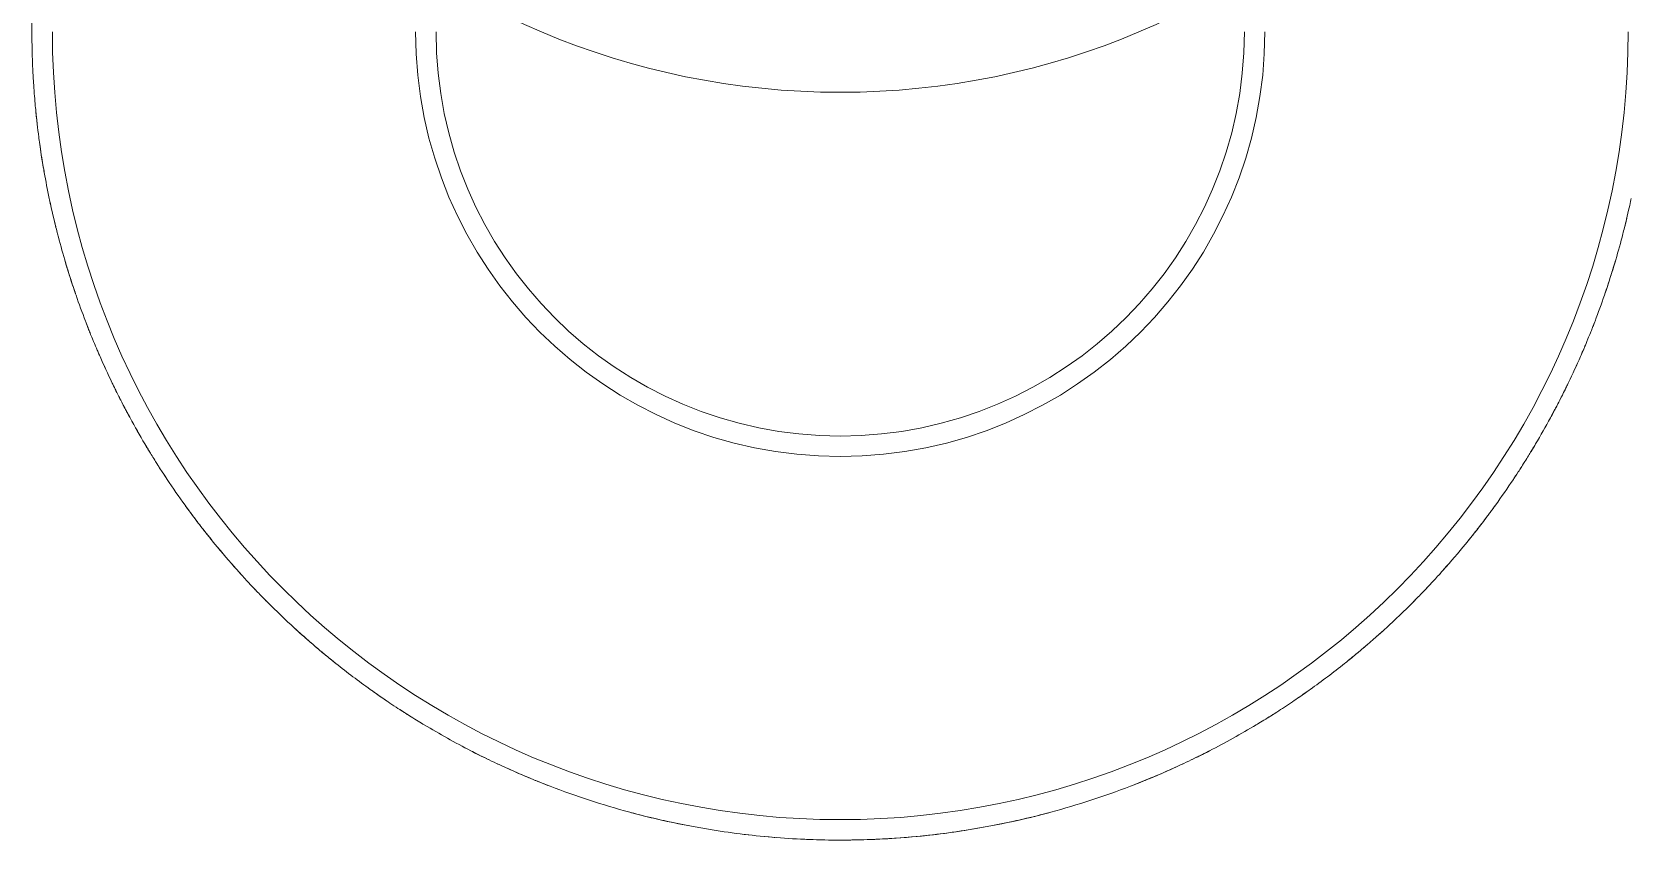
# Model space of a CAD drawing. Header units: inches. Extents: x -456 to 658, y -232 to 0.
# Drawn here: x -47.83 to -46.915, y -30.118 to -29.655 of the extents above; entities that cross this region are included whole.
import ezdxf

# ---------------------------------------------------------------- set-up
doc = ezdxf.new("R2010")
doc.units = ezdxf.units.IN
doc.header["$MEASUREMENT"] = 0

# ---------------------------------------------------------------- blocks, each defined once
blk = doc.blocks.new('A$C5CFD0E4D')
at = {"color": 0, "linetype": 'Continuous', "lineweight": 0}
for start, end in [(90, 270), (270, 90)]:
    blk.add_arc((0, 0.375), 0.375, start, end, dxfattribs=at)
blk = doc.blocks.new('ironridge flashfoot front view')
at = {"color": 0, "linetype": 'Continuous', "lineweight": 0}
for p, q in [((7330.5016, 2676.63389), (7330.5016, 2676.62373)), ((7330.5016, 2676.62373), (7330.5016, 2676.62376))]:
    blk.add_line(p, q, dxfattribs=at)
for radius in [0.4515, 0.4515, 0.24334]:
    blk.add_arc((7330.96483, 2676.62376), radius, 180, 0, dxfattribs=at)
at = {"color": 0, "linetype": 'Continuous', "lineweight": 0, "extrusion": (0, 0, -1)}
for radius in [0.24334, 0.23161, 0.23161]:
    blk.add_arc((-7330.96483, 2676.62376), radius, 180, 0, dxfattribs=at)
at = {"color": 0, "linetype": 'Continuous', "lineweight": 0}
for centre, major_axis, start_param, end_param in [((7332.35128, 2676.62374), (-1.84968, 0), 0.010989, 0.02707), ((7332.32729, 2676.62324), (-1.82567, 0), 0.049151, 0.065467), ((7332.27976, 2676.62138), (-1.77798, 0), 0.088037, 0.104841), ((7332.20953, 2676.61723), (-1.70726, 0), 0.128267, 0.145851), ((7329.72013, 2676.61723), (1.70726, 0), -0.145851, -0.128267), ((7332.11792, 2676.60988), (-1.61447, 0), 0.170571, 0.189294), ((7329.81174, 2676.60988), (1.61447, 0), -0.189294, -0.170571), ((7332.00673, 2676.59841), (-1.50094, 0), 0.215863, 0.236194), ((7329.92292, 2676.59841), (1.50094, 0), -0.236194, -0.215863), ((7331.87836, 2676.58192), (-1.36839, 0), 0.265362, 0.287955), ((7330.05129, 2676.58192), (1.36839, 0), -0.287955, -0.265362), ((7331.73587, 2676.55949), (-1.21899, 0), 0.320796, 0.346617), ((7330.19378, 2676.55949), (1.21899, 0), -0.346617, -0.320796)]:
    blk.add_ellipse(centre, major_axis=major_axis, ratio=0.5, start_param=start_param, end_param=end_param, dxfattribs=at)
at = {"color": 0, "linetype": 'Continuous', "lineweight": 0, "extrusion": (0, 0, -1)}
for centre, major_axis, ratio, start_param, end_param in [((7332.3514, 2676.67654), (-1.84946, -0.0704), 0.500271, -0.008036, 0.008036), ((7332.32741, 2676.78011), (-1.82279, -0.20915), 0.502454, -0.000385, 0.008118), ((7332.27987, 2676.62164), (-1.77809, -0.00034), 0.500014, -0.104746, -0.087942), ((7332.20964, 2676.61741), (-1.70737, -0.00023), 0.500014, -0.145782, -0.128199), ((7329.72002, 2676.61741), (1.70737, -0.00023), 0.500014, 0.1282, 0.145783), ((7332.11802, 2676.61002), (-1.61458, -0.00017), 0.500015, -0.18924, -0.170518), ((7329.81163, 2676.61002), (1.61458, -0.00017), 0.500015, 0.170518, 0.18924), ((7332.00683, 2676.59853), (-1.50104, -0.00013), 0.500015, -0.23615, -0.21582), ((7329.92282, 2676.59853), (1.50104, -0.00013), 0.500015, 0.21582, 0.236149), ((7331.87846, 2676.58202), (-1.36849, -0.0001), 0.500016, -0.287917, -0.265326), ((7330.05119, 2676.58202), (1.36849, -0.0001), 0.500016, 0.265326, 0.287916), ((7331.73597, 2676.55957), (-1.21909, -0.00008), 0.500017, -0.346583, -0.320764), ((7330.19368, 2676.55958), (1.21909, -0.00008), 0.500018, 0.320763, 0.346583), ((7330.87369, 2676.54668), (0.25774, -0.30474), 0.861567, -4.736783, -4.687984), ((7331.05596, 2676.54668), (0.25774, 0.30474), 0.861567, 1.546391, 1.59519), ((7330.88531, 2676.54084), (0.28994, -0.27803), 0.86716, -4.73913, -4.685643), ((7331.04434, 2676.54084), (0.28994, 0.27803), 0.86716, 1.54405, 1.597537), ((7330.89865, 2676.53619), (0.32283, -0.24397), 0.873507, -4.742869, -4.681911), ((7331.031, 2676.53619), (0.32283, 0.24397), 0.873508, 1.540317, 1.601274), ((7330.91431, 2676.53293), (0.35655, -0.19828), 0.880666, -4.749898, -4.67489), ((7331.01534, 2676.53293), (0.35655, 0.19829), 0.880665, 1.533298, 1.608307), ((7330.93466, 2676.53129), (0.39146, -0.1277), 0.888753, -4.770661, -4.654151), ((7330.99499, 2676.53129), (0.39146, 0.1277), 0.888753, 1.512559, 1.629068)]:
    blk.add_ellipse(centre, major_axis=major_axis, ratio=ratio, start_param=start_param, end_param=end_param, dxfattribs=at)
at = {"color": 0, "linetype": 'Continuous', "lineweight": 0}
for points, knots in [([(7330.50171, 2676.61358), (7330.50169, 2676.6146), (7330.50167, 2676.61611), (7330.50164, 2676.6178), (7330.50161, 2676.61949), (7330.5016, 2676.62151), (7330.5016, 2676.62373)], [0, 0, 0, 0, 0.0001324799, 0.0001324799, 0.0001324799, 0.0002649598, 0.0002649598, 0.0002649598, 0.0002649598]), ([(7330.50171, 2676.61358), (7330.50169, 2676.61463), (7330.50166, 2676.61606), (7330.50164, 2676.61787), (7330.50162, 2676.61969), (7330.5016, 2676.62164), (7330.5016, 2676.62373)], [0, 0, 0, 0, 0.0001324799, 0.0001324799, 0.0001324799, 0.0002649598, 0.0002649598, 0.0002649598, 0.0002649598]), ([(7330.50294, 2676.58855), (7330.5031, 2676.58651), (7330.50326, 2676.58447), (7330.50343, 2676.58269), (7330.50359, 2676.58091), (7330.50373, 2676.57941), (7330.50383, 2676.5784)], [0.0002650766, 0.0002650766, 0.0002650766, 0.0002650766, 0.0003977473, 0.0003977473, 0.0003977473, 0.0005304179, 0.0005304179, 0.0005304179, 0.0005304179]), ([(7330.50698, 2676.55337), (7330.50661, 2676.55576), (7330.50633, 2676.55777), (7330.50609, 2676.55942), (7330.50586, 2676.56106), (7330.50566, 2676.56255), (7330.50554, 2676.56353)], [0.000267159, 0.000267159, 0.000267159, 0.000267159, 0.0004004576, 0.0004004576, 0.0004004576, 0.0005337563, 0.0005337563, 0.0005337563, 0.0005337563]), ([(7330.50698, 2676.55337), (7330.50666, 2676.55546), (7330.50638, 2676.55741), (7330.50612, 2676.55922), (7330.50586, 2676.56104), (7330.50567, 2676.56247), (7330.50554, 2676.56353)], [0.000267159, 0.000267159, 0.000267159, 0.000267159, 0.0004004576, 0.0004004576, 0.0004004576, 0.0005337563, 0.0005337563, 0.0005337563, 0.0005337563]), ([(7330.50866, 2676.54321), (7330.5085, 2676.54411), (7330.50825, 2676.54559), (7330.50807, 2676.54666), (7330.50788, 2676.54773), (7330.50757, 2676.54957), (7330.50698, 2676.55337)], [0, 0, 0, 0, 0.0001335795, 0.0001335795, 0.0001335795, 0.000267159, 0.000267159, 0.000267159, 0.000267159]), ([(7330.50866, 2676.54321), (7330.50847, 2676.54426), (7330.50822, 2676.5457), (7330.50792, 2676.54751), (7330.50762, 2676.54933), (7330.5073, 2676.55128), (7330.50698, 2676.55337)], [0, 0, 0, 0, 0.0001335795, 0.0001335795, 0.0001335795, 0.000267159, 0.000267159, 0.000267159, 0.000267159]), ([(7330.51154, 2676.52834), (7330.51174, 2676.52738), (7330.51205, 2676.52589), (7330.51241, 2676.52427), (7330.51277, 2676.52265), (7330.51322, 2676.52065), (7330.51379, 2676.51819)], [0, 0, 0, 0, 0.000134622, 0.000134622, 0.000134622, 0.0002692441, 0.0002692441, 0.0002692441, 0.0002692441]), ([(7331.41586, 2676.51819), (7331.41644, 2676.52065), (7331.41688, 2676.52265), (7331.41724, 2676.52427), (7331.4176, 2676.52589), (7331.41791, 2676.52738), (7331.41812, 2676.52834)], [0.000270176, 0.000270176, 0.000270176, 0.000270176, 0.0004050349, 0.0004050349, 0.0004050349, 0.0005398939, 0.0005398939, 0.0005398939, 0.0005398939]), ([(7330.51379, 2676.51819), (7330.51455, 2676.51495), (7330.51502, 2676.51304), (7330.51536, 2676.51173), (7330.51569, 2676.51042), (7330.51606, 2676.50894), (7330.51629, 2676.50803)], [0.0002692441, 0.0002692441, 0.0002692441, 0.0002692441, 0.0004044038, 0.0004044038, 0.0004044038, 0.0005395636, 0.0005395636, 0.0005395636, 0.0005395636]), ([(7330.51527, 2676.51205), (7330.51525, 2676.51215), (7330.51523, 2676.51225), (7330.5152, 2676.51235), (7330.51475, 2676.51416), (7330.51428, 2676.51611), (7330.51379, 2676.51819)], [0.0001295792, 0.0001295792, 0.0001295792, 0.0001295792, 0.0001371049, 0.0001371049, 0.0001371049, 0.0002742099, 0.0002742099, 0.0002742099, 0.0002742099]), ([(7331.41336, 2676.50803), (7331.4136, 2676.50894), (7331.41396, 2676.51042), (7331.4143, 2676.51173), (7331.41463, 2676.51303), (7331.4151, 2676.51495), (7331.41586, 2676.51819)], [0, 0, 0, 0, 0.000135088, 0.000135088, 0.000135088, 0.000270176, 0.000270176, 0.000270176, 0.000270176]), ([(7331.41586, 2676.51819), (7331.41537, 2676.5161), (7331.4149, 2676.51416), (7331.41445, 2676.51234), (7331.41443, 2676.51224), (7331.4144, 2676.51214), (7331.41438, 2676.51204)], [0.0002686045, 0.0002686045, 0.0002686045, 0.0002686045, 0.0004031349, 0.0004031349, 0.0004031349, 0.000410556, 0.000410556, 0.000410556, 0.000410556]), ([(7330.5235, 2676.48301), (7330.52271, 2676.4855), (7330.52211, 2676.48748), (7330.52161, 2676.48909), (7330.52111, 2676.4907), (7330.52068, 2676.4922), (7330.52039, 2676.49316)], [0.0002746075, 0.0002746075, 0.0002746075, 0.0002746075, 0.0004114525, 0.0004114525, 0.0004114525, 0.0005482975, 0.0005482975, 0.0005482975, 0.0005482975]), ([(7330.5235, 2676.48301), (7330.52284, 2676.48508), (7330.52224, 2676.48702), (7330.52169, 2676.48882), (7330.52142, 2676.48972), (7330.52117, 2676.49053), (7330.52095, 2676.49127), (7330.52073, 2676.49201), (7330.52055, 2676.49264), (7330.52039, 2676.49316)], [0.0002746075, 0.0002746075, 0.0002746075, 0.0002746075, 0.0004114525, 0.0004114525, 0.0004114525, 0.000479875, 0.000479875, 0.000479875, 0.0005482975, 0.0005482975, 0.0005482975, 0.0005482975]), ([(7331.40926, 2676.49316), (7331.40898, 2676.4922), (7331.40854, 2676.49071), (7331.40805, 2676.48909), (7331.40755, 2676.48748), (7331.40694, 2676.4855), (7331.40615, 2676.48301)], [0, 0, 0, 0, 0.0001366352, 0.0001366352, 0.0001366352, 0.0002732703, 0.0002732703, 0.0002732703, 0.0002732703]), ([(7331.40926, 2676.49316), (7331.40911, 2676.49264), (7331.40892, 2676.49201), (7331.4087, 2676.49127), (7331.40848, 2676.49053), (7331.40823, 2676.48972), (7331.40796, 2676.48882), (7331.40741, 2676.48702), (7331.40681, 2676.48508), (7331.40615, 2676.48301)], [0, 0, 0, 0, 0.0000683176, 0.0000683176, 0.0000683176, 0.0001366352, 0.0001366352, 0.0001366352, 0.0002732703, 0.0002732703, 0.0002732703, 0.0002732703]), ([(7330.52687, 2676.47285), (7330.52656, 2676.47377), (7330.52607, 2676.47525), (7330.52559, 2676.47663), (7330.52511, 2676.47801), (7330.52448, 2676.47994), (7330.5235, 2676.48301)], [0, 0, 0, 0, 0.0001373037, 0.0001373037, 0.0001373037, 0.0002746075, 0.0002746075, 0.0002746075, 0.0002746075]), ([(7330.52687, 2676.47285), (7330.52669, 2676.47337), (7330.52648, 2676.474), (7330.52623, 2676.47474), (7330.52598, 2676.47548), (7330.5257, 2676.47629), (7330.5254, 2676.47719), (7330.5248, 2676.47899), (7330.52417, 2676.48093), (7330.5235, 2676.48301)], [0, 0, 0, 0, 0.0000686519, 0.0000686519, 0.0000686519, 0.0001373037, 0.0001373037, 0.0001373037, 0.0002746075, 0.0002746075, 0.0002746075, 0.0002746075]), ([(7331.40615, 2676.48301), (7331.40517, 2676.47994), (7331.40454, 2676.47801), (7331.40406, 2676.47663), (7331.40359, 2676.47525), (7331.4031, 2676.47377), (7331.40278, 2676.47285)], [0.0002732703, 0.0002732703, 0.0002732703, 0.0002732703, 0.0004108309, 0.0004108309, 0.0004108309, 0.0005483915, 0.0005483915, 0.0005483915, 0.0005483915]), ([(7331.40615, 2676.48301), (7331.40549, 2676.48093), (7331.40485, 2676.47899), (7331.40425, 2676.47719), (7331.40395, 2676.47629), (7331.40368, 2676.47548), (7331.40343, 2676.47474), (7331.40318, 2676.474), (7331.40296, 2676.47337), (7331.40278, 2676.47285)], [0.0002732703, 0.0002732703, 0.0002732703, 0.0002732703, 0.0004108309, 0.0004108309, 0.0004108309, 0.0004796112, 0.0004796112, 0.0004796112, 0.0005483915, 0.0005483915, 0.0005483915, 0.0005483915]), ([(7330.53228, 2676.45798), (7330.53265, 2676.45702), (7330.53322, 2676.45551), (7330.53387, 2676.45391), (7330.53451, 2676.4523), (7330.53529, 2676.45032), (7330.53631, 2676.44783)], [0, 0, 0, 0, 0.0001394611, 0.0001394611, 0.0001394611, 0.0002789223, 0.0002789223, 0.0002789223, 0.0002789223]), ([(7330.53393, 2676.45375), (7330.5336, 2676.45459), (7330.53329, 2676.45537), (7330.53302, 2676.45607), (7330.53273, 2676.45682), (7330.53248, 2676.45745), (7330.53228, 2676.45798)], [0.0004237265, 0.0004237265, 0.0004237265, 0.0004237265, 0.0004897088, 0.0004897088, 0.0004897088, 0.0005593365, 0.0005593365, 0.0005593365, 0.0005593365]), ([(7331.39334, 2676.44783), (7331.39437, 2676.45032), (7331.39514, 2676.45229), (7331.39579, 2676.4539), (7331.39643, 2676.45551), (7331.397, 2676.45701), (7331.39737, 2676.45798)], [0.0002807681, 0.0002807681, 0.0002807681, 0.0002807681, 0.0004204136, 0.0004204136, 0.0004204136, 0.000560059, 0.000560059, 0.000560059, 0.000560059]), ([(7331.39737, 2676.45798), (7331.39717, 2676.45745), (7331.39692, 2676.45681), (7331.39663, 2676.45607), (7331.39636, 2676.45536), (7331.39606, 2676.45459), (7331.39572, 2676.45374)], [0, 0, 0, 0, 0.0000698347, 0.0000698347, 0.0000698347, 0.0001360144, 0.0001360144, 0.0001360144, 0.0001360144]), ([(7330.53631, 2676.44783), (7330.5372, 2676.44567), (7330.53774, 2676.44437), (7330.53808, 2676.44359), (7330.53824, 2676.4432), (7330.5385, 2676.44258), (7330.53877, 2676.44195), (7330.53959, 2676.44005), (7330.54022, 2676.43859), (7330.54062, 2676.43767)], [0.0002789223, 0.0002789223, 0.0002789223, 0.0002789223, 0.0003726691, 0.0003726691, 0.0003726691, 0.0004195426, 0.0004195426, 0.0004195426, 0.0005601629, 0.0005601629, 0.0005601629, 0.0005601629]), ([(7330.54062, 2676.43767), (7330.54039, 2676.4382), (7330.54011, 2676.43884), (7330.53979, 2676.43958), (7330.53947, 2676.44032), (7330.53912, 2676.44114), (7330.53873, 2676.44204), (7330.5385, 2676.44259), (7330.53826, 2676.44315), (7330.53802, 2676.44372)], [0, 0, 0, 0, 0.0000702064, 0.0000702064, 0.0000702064, 0.0001404128, 0.0001404128, 0.0001404128, 0.0001833476, 0.0001833476, 0.0001833476, 0.0001833476]), ([(7331.38903, 2676.43767), (7331.38943, 2676.43859), (7331.39006, 2676.44005), (7331.39088, 2676.44194), (7331.39115, 2676.44258), (7331.39141, 2676.4432), (7331.39158, 2676.44359), (7331.39191, 2676.44437), (7331.39246, 2676.44567), (7331.39334, 2676.44783)], [0, 0, 0, 0, 0.0001403841, 0.0001403841, 0.0001403841, 0.0001871788, 0.0001871788, 0.0001871788, 0.0002807681, 0.0002807681, 0.0002807681, 0.0002807681]), ([(7331.39163, 2676.44373), (7331.39139, 2676.44315), (7331.39115, 2676.44259), (7331.39092, 2676.44204), (7331.39053, 2676.44114), (7331.39018, 2676.44032), (7331.38986, 2676.43958), (7331.38954, 2676.43883), (7331.38926, 2676.4382), (7331.38903, 2676.43767)], [0.0003767053, 0.0003767053, 0.0003767053, 0.0003767053, 0.0004197467, 0.0004197467, 0.0004197467, 0.0004899507, 0.0004899507, 0.0004899507, 0.0005601548, 0.0005601548, 0.0005601548, 0.0005601548]), ([(7330.55251, 2676.41264), (7330.55123, 2676.41513), (7330.55027, 2676.41709), (7330.54946, 2676.4187), (7330.54865, 2676.42031), (7330.54793, 2676.42183), (7330.54746, 2676.4228)], [0.0002891621, 0.0002891621, 0.0002891621, 0.0002891621, 0.0004326533, 0.0004326533, 0.0004326533, 0.0005761445, 0.0005761445, 0.0005761445, 0.0005761445]), ([(7330.55251, 2676.41264), (7330.55146, 2676.41468), (7330.5505, 2676.4166), (7330.54962, 2676.41839), (7330.54917, 2676.41928), (7330.54877, 2676.4201), (7330.5484, 2676.42086), (7330.54804, 2676.42161), (7330.54772, 2676.42226), (7330.54746, 2676.4228)], [0.0002891621, 0.0002891621, 0.0002891621, 0.0002891621, 0.0004326533, 0.0004326533, 0.0004326533, 0.0005043989, 0.0005043989, 0.0005043989, 0.0005761445, 0.0005761445, 0.0005761445, 0.0005761445]), ([(7331.38219, 2676.4228), (7331.38172, 2676.42183), (7331.381, 2676.42031), (7331.38019, 2676.4187), (7331.37938, 2676.4171), (7331.37842, 2676.41514), (7331.37715, 2676.41264)], [0, 0, 0, 0, 0.0001433202, 0.0001433202, 0.0001433202, 0.0002866403, 0.0002866403, 0.0002866403, 0.0002866403]), ([(7331.38219, 2676.4228), (7331.38193, 2676.42227), (7331.38162, 2676.42162), (7331.38125, 2676.42087), (7331.38089, 2676.42011), (7331.38048, 2676.41929), (7331.38004, 2676.41839), (7331.37915, 2676.4166), (7331.37819, 2676.41469), (7331.37715, 2676.41264)], [0, 0, 0, 0, 0.0000716601, 0.0000716601, 0.0000716601, 0.0001433202, 0.0001433202, 0.0001433202, 0.0002866403, 0.0002866403, 0.0002866403, 0.0002866403]), ([(7330.55787, 2676.40249), (7330.55736, 2676.40342), (7330.55657, 2676.40489), (7330.55559, 2676.40673), (7330.5551, 2676.40765), (7330.55461, 2676.40859), (7330.55426, 2676.40927), (7330.5539, 2676.40994), (7330.55339, 2676.41092), (7330.55251, 2676.41264)], [0, 0, 0, 0, 0.000144581, 0.000144581, 0.000144581, 0.0002168715, 0.0002168715, 0.0002168715, 0.0002891621, 0.0002891621, 0.0002891621, 0.0002891621]), ([(7330.55787, 2676.40249), (7330.55758, 2676.40302), (7330.55723, 2676.40367), (7330.55682, 2676.40442), (7330.55642, 2676.40517), (7330.55598, 2676.40599), (7330.55551, 2676.40689), (7330.55456, 2676.40868), (7330.55356, 2676.4106), (7330.55251, 2676.41264)], [0, 0, 0, 0, 0.0000722905, 0.0000722905, 0.0000722905, 0.000144581, 0.000144581, 0.000144581, 0.0002891621, 0.0002891621, 0.0002891621, 0.0002891621]), ([(7331.37715, 2676.41264), (7331.37626, 2676.41092), (7331.37575, 2676.40994), (7331.3754, 2676.40927), (7331.37504, 2676.4086), (7331.37456, 2676.40765), (7331.37406, 2676.40673), (7331.37308, 2676.4049), (7331.37229, 2676.40342), (7331.37179, 2676.40249)], [0.0002866403, 0.0002866403, 0.0002866403, 0.0002866403, 0.0003590402, 0.0003590402, 0.0003590402, 0.0004314401, 0.0004314401, 0.0004314401, 0.0005762399, 0.0005762399, 0.0005762399, 0.0005762399]), ([(7331.37715, 2676.41264), (7331.3761, 2676.4106), (7331.3751, 2676.40868), (7331.37415, 2676.40689), (7331.37367, 2676.406), (7331.37324, 2676.40517), (7331.37283, 2676.40442), (7331.37243, 2676.40367), (7331.37208, 2676.40302), (7331.37179, 2676.40249)], [0.0002866403, 0.0002866403, 0.0002866403, 0.0002866403, 0.0004314401, 0.0004314401, 0.0004314401, 0.00050384, 0.00050384, 0.00050384, 0.0005762399, 0.0005762399, 0.0005762399, 0.0005762399]), ([(7330.56631, 2676.38762), (7330.56689, 2676.38664), (7330.56778, 2676.3851), (7330.56878, 2676.38349), (7330.56978, 2676.38188), (7330.57095, 2676.37994), (7330.57251, 2676.37746)], [0, 0, 0, 0, 0.0001485691, 0.0001485691, 0.0001485691, 0.0002971382, 0.0002971382, 0.0002971382, 0.0002971382]), ([(7330.56889, 2676.38331), (7330.56839, 2676.38415), (7330.56791, 2676.38493), (7330.56748, 2676.38565), (7330.56703, 2676.38642), (7330.56663, 2676.38708), (7330.56631, 2676.38762)], [0.000455859, 0.000455859, 0.000455859, 0.000455859, 0.0005264571, 0.0005264571, 0.0005264571, 0.0006011036, 0.0006011036, 0.0006011036, 0.0006011036]), ([(7331.35715, 2676.37746), (7331.3587, 2676.37993), (7331.35987, 2676.38188), (7331.36087, 2676.38349), (7331.36187, 2676.3851), (7331.36276, 2676.38664), (7331.36334, 2676.38762)], [0.0003006153, 0.0003006153, 0.0003006153, 0.0003006153, 0.0004493782, 0.0004493782, 0.0004493782, 0.0005981411, 0.0005981411, 0.0005981411, 0.0005981411]), ([(7331.36334, 2676.38762), (7331.36302, 2676.38707), (7331.36262, 2676.38641), (7331.36216, 2676.38564), (7331.36173, 2676.38492), (7331.36126, 2676.38414), (7331.36076, 2676.38331)], [0, 0, 0, 0, 0.0000749474, 0.0000749474, 0.0000749474, 0.0001457169, 0.0001457169, 0.0001457169, 0.0001457169]), ([(7330.57251, 2676.37746), (7330.57356, 2676.37579), (7330.57417, 2676.37482), (7330.57461, 2676.37414), (7330.57506, 2676.37345), (7330.57565, 2676.37251), (7330.57626, 2676.37159), (7330.57747, 2676.36974), (7330.57844, 2676.36825), (7330.57907, 2676.36731)], [0.0002971382, 0.0002971382, 0.0002971382, 0.0002971382, 0.0003724009, 0.0003724009, 0.0003724009, 0.0004476635, 0.0004476635, 0.0004476635, 0.0005981887, 0.0005981887, 0.0005981887, 0.0005981887]), ([(7331.35058, 2676.36731), (7331.35121, 2676.36825), (7331.35218, 2676.36973), (7331.35339, 2676.37158), (7331.354, 2676.37251), (7331.35459, 2676.37345), (7331.35504, 2676.37413), (7331.35548, 2676.37482), (7331.3561, 2676.37579), (7331.35715, 2676.37746)], [0, 0, 0, 0, 0.0001503077, 0.0001503077, 0.0001503077, 0.0002254615, 0.0002254615, 0.0002254615, 0.0003006153, 0.0003006153, 0.0003006153, 0.0003006153]), ([(7330.57907, 2676.36731), (7330.57871, 2676.36785), (7330.57827, 2676.36851), (7330.57777, 2676.36927), (7330.57771, 2676.36937), (7330.57764, 2676.36946), (7330.57758, 2676.36956)], [0, 0, 0, 0, 0.00007562936, 0.00007562936, 0.00007562936, 0.00008493371, 0.00008493371, 0.00008493371, 0.00008493371]), ([(7331.35207, 2676.36956), (7331.35201, 2676.36946), (7331.35194, 2676.36936), (7331.35188, 2676.36927), (7331.35138, 2676.36851), (7331.35094, 2676.36785), (7331.35058, 2676.36731)], [0.00051729758, 0.00051729758, 0.00051729758, 0.00051729758, 0.00052696674, 0.00052696674, 0.00052696674, 0.00060269242, 0.00060269242, 0.00060269242, 0.00060269242]), ([(7330.59693, 2676.34228), (7330.59507, 2676.34472), (7330.59366, 2676.34664), (7330.59243, 2676.34826), (7330.5912, 2676.34989), (7330.59009, 2676.35145), (7330.58938, 2676.35244)], [0.0003165534, 0.0003165534, 0.0003165534, 0.0003165534, 0.0004724573, 0.0004724573, 0.0004724573, 0.0006283613, 0.0006283613, 0.0006283613, 0.0006283613]), ([(7330.59693, 2676.34228), (7330.59541, 2676.34427), (7330.594, 2676.34615), (7330.59268, 2676.34792), (7330.59202, 2676.34881), (7330.59141, 2676.34964), (7330.59084, 2676.35042), (7330.59028, 2676.3512), (7330.58978, 2676.35188), (7330.58938, 2676.35244)], [0.0003165534, 0.0003165534, 0.0003165534, 0.0003165534, 0.0004724573, 0.0004724573, 0.0004724573, 0.0005504093, 0.0005504093, 0.0005504093, 0.0006283613, 0.0006283613, 0.0006283613, 0.0006283613]), ([(7331.34027, 2676.35244), (7331.33956, 2676.35145), (7331.33846, 2676.34989), (7331.33723, 2676.34827), (7331.336, 2676.34665), (7331.33459, 2676.34473), (7331.33272, 2676.34228)], [0, 0, 0, 0, 0.0001558119, 0.0001558119, 0.0001558119, 0.0003116239, 0.0003116239, 0.0003116239, 0.0003116239]), ([(7331.34027, 2676.35244), (7331.33987, 2676.35188), (7331.33938, 2676.35121), (7331.33882, 2676.35043), (7331.33825, 2676.34966), (7331.33764, 2676.34882), (7331.33698, 2676.34793), (7331.33566, 2676.34615), (7331.33425, 2676.34428), (7331.33272, 2676.34228)], [0, 0, 0, 0, 0.000077906, 0.000077906, 0.000077906, 0.0001558119, 0.0001558119, 0.0001558119, 0.0003116239, 0.0003116239, 0.0003116239, 0.0003116239]), ([(7330.60493, 2676.33212), (7330.60416, 2676.33307), (7330.60296, 2676.33458), (7330.60147, 2676.33644), (7330.60073, 2676.33737), (7330.60001, 2676.33831), (7330.59948, 2676.33899), (7330.59894, 2676.33967), (7330.5982, 2676.34062), (7330.59693, 2676.34228)], [0, 0, 0, 0, 0.0001582767, 0.0001582767, 0.0001582767, 0.0002374151, 0.0002374151, 0.0002374151, 0.0003165534, 0.0003165534, 0.0003165534, 0.0003165534]), ([(7330.60493, 2676.33212), (7330.60448, 2676.33268), (7330.60394, 2676.33335), (7330.60332, 2676.33412), (7330.6027, 2676.33489), (7330.60204, 2676.33572), (7330.60134, 2676.33661), (7330.59993, 2676.33839), (7330.59847, 2676.34027), (7330.59693, 2676.34228)], [0, 0, 0, 0, 0.0000791384, 0.0000791384, 0.0000791384, 0.0001582767, 0.0001582767, 0.0001582767, 0.0003165534, 0.0003165534, 0.0003165534, 0.0003165534]), ([(7331.33272, 2676.34228), (7331.33145, 2676.34062), (7331.33071, 2676.33967), (7331.33018, 2676.33899), (7331.32965, 2676.33831), (7331.32893, 2676.33738), (7331.32818, 2676.33645), (7331.32669, 2676.33458), (7331.32549, 2676.33307), (7331.32472, 2676.33212)], [0.0003116239, 0.0003116239, 0.0003116239, 0.0003116239, 0.0003908944, 0.0003908944, 0.0003908944, 0.0004701649, 0.0004701649, 0.0004701649, 0.000628706, 0.000628706, 0.000628706, 0.000628706]), ([(7331.33272, 2676.34228), (7331.33119, 2676.34027), (7331.32972, 2676.33839), (7331.32832, 2676.33662), (7331.32762, 2676.33573), (7331.32696, 2676.33491), (7331.32634, 2676.33413), (7331.32572, 2676.33336), (7331.32517, 2676.33268), (7331.32472, 2676.33212)], [0.0003116239, 0.0003116239, 0.0003116239, 0.0003116239, 0.0004701649, 0.0004701649, 0.0004701649, 0.0005494354, 0.0005494354, 0.0005494354, 0.000628706, 0.000628706, 0.000628706, 0.000628706]), ([(7330.61751, 2676.31726), (7330.61839, 2676.31626), (7330.61976, 2676.31467), (7330.62127, 2676.31303), (7330.62279, 2676.3114), (7330.62449, 2676.3095), (7330.62674, 2676.3071)], [0, 0, 0, 0, 0.0001664655, 0.0001664655, 0.0001664655, 0.0003329311, 0.0003329311, 0.0003329311, 0.0003329311]), ([(7330.62146, 2676.31283), (7330.62071, 2676.31366), (7330.62, 2676.31445), (7330.61933, 2676.3152), (7330.61862, 2676.31599), (7330.61801, 2676.31669), (7330.61751, 2676.31726)], [0.0005161511, 0.0005161511, 0.0005161511, 0.0005161511, 0.0005956964, 0.0005956964, 0.0005956964, 0.0006797932, 0.0006797932, 0.0006797932, 0.0006797932]), ([(7331.30291, 2676.3071), (7331.30515, 2676.30949), (7331.30685, 2676.31138), (7331.30837, 2676.31302), (7331.30988, 2676.31466), (7331.31126, 2676.31625), (7331.31215, 2676.31726)], [0.0003402861, 0.0003402861, 0.0003402861, 0.0003402861, 0.0005066966, 0.0005066966, 0.0005066966, 0.000673107, 0.000673107, 0.000673107, 0.000673107]), ([(7331.31215, 2676.31726), (7331.31164, 2676.31668), (7331.31102, 2676.31598), (7331.31031, 2676.31519), (7331.30964, 2676.31444), (7331.30893, 2676.31364), (7331.30817, 2676.31281)], [0, 0, 0, 0, 0.0000844605, 0.0000844605, 0.0000844605, 0.0001643579, 0.0001643579, 0.0001643579, 0.0001643579]), ([(7330.62674, 2676.3071), (7330.62832, 2676.30541), (7330.62922, 2676.30447), (7330.62984, 2676.30382), (7330.63046, 2676.30318), (7330.63133, 2676.30226), (7330.63225, 2676.30132), (7330.63409, 2676.29943), (7330.6356, 2676.2979), (7330.63655, 2676.29694)], [0.0003329311, 0.0003329311, 0.0003329311, 0.0003329311, 0.0004179005, 0.0004179005, 0.0004179005, 0.00050287, 0.00050287, 0.00050287, 0.0006728089, 0.0006728089, 0.0006728089, 0.0006728089]), ([(7330.63214, 2676.30143), (7330.63211, 2676.30146), (7330.63209, 2676.30148), (7330.63207, 2676.3015), (7330.63169, 2676.30189), (7330.6313, 2676.30229), (7330.63092, 2676.3027)], [0.00016962501, 0.00016962501, 0.00016962501, 0.00016962501, 0.00017170303, 0.00017170303, 0.00017170303, 0.00021009585, 0.00021009585, 0.00021009585, 0.00021009585]), ([(7331.29311, 2676.29694), (7331.29406, 2676.2979), (7331.29555, 2676.29943), (7331.2974, 2676.30131), (7331.29832, 2676.30225), (7331.29919, 2676.30318), (7331.29981, 2676.30382), (7331.30043, 2676.30447), (7331.30133, 2676.30541), (7331.30291, 2676.3071)], [0, 0, 0, 0, 0.000170143, 0.000170143, 0.000170143, 0.0002552146, 0.0002552146, 0.0002552146, 0.0003402861, 0.0003402861, 0.0003402861, 0.0003402861]), ([(7331.29873, 2676.30269), (7331.29834, 2676.30228), (7331.29795, 2676.30188), (7331.29757, 2676.30149), (7331.29755, 2676.30147), (7331.29753, 2676.30145), (7331.29751, 2676.30143)], [0.00047201079, 0.00047201079, 0.00047201079, 0.00047201079, 0.00051055201, 0.00051055201, 0.00051055201, 0.00051259637, 0.00051259637, 0.00051259637, 0.00051259637]), ([(7330.63655, 2676.29694), (7330.63598, 2676.29751), (7330.63529, 2676.2982), (7330.63452, 2676.29899), (7330.63446, 2676.29905), (7330.63441, 2676.29911), (7330.63435, 2676.29916)], [0, 0, 0, 0, 0.00008585151, 0.00008585151, 0.00008585151, 0.00009203391, 0.00009203391, 0.00009203391, 0.00009203391]), ([(7331.29531, 2676.29917), (7331.29525, 2676.29911), (7331.29519, 2676.29905), (7331.29513, 2676.29898), (7331.29435, 2676.2982), (7331.29367, 2676.29751), (7331.29311, 2676.29694)], [0.00059001642, 0.00059001642, 0.00059001642, 0.00059001642, 0.00059690697, 0.00059690697, 0.00059690697, 0.00068326193, 0.00068326193, 0.00068326193, 0.00068326193]), ([(7330.66352, 2676.27192), (7330.66079, 2676.27425), (7330.65871, 2676.27612), (7330.65681, 2676.27778), (7330.6549, 2676.27943), (7330.65316, 2676.28106), (7330.65205, 2676.28207)], [0.0003755722, 0.0003755722, 0.0003755722, 0.0003755722, 0.0005574649, 0.0005574649, 0.0005574649, 0.0007393575, 0.0007393575, 0.0007393575, 0.0007393575]), ([(7330.66352, 2676.27192), (7330.66128, 2676.27384), (7330.65919, 2676.27566), (7330.65722, 2676.27742), (7330.65623, 2676.2783), (7330.65528, 2676.27914), (7330.65438, 2676.27996), (7330.65348, 2676.28077), (7330.65269, 2676.28149), (7330.65205, 2676.28207)], [0.0003755722, 0.0003755722, 0.0003755722, 0.0003755722, 0.0005574649, 0.0005574649, 0.0005574649, 0.0006484112, 0.0006484112, 0.0006484112, 0.0007393575, 0.0007393575, 0.0007393575, 0.0007393575]), ([(7331.2776, 2676.28207), (7331.27649, 2676.28106), (7331.27475, 2676.27943), (7331.27284, 2676.27777), (7331.27094, 2676.27612), (7331.26886, 2676.27425), (7331.26613, 2676.27192)], [0, 0, 0, 0, 0.0001824445, 0.0001824445, 0.0001824445, 0.0003648891, 0.0003648891, 0.0003648891, 0.0003648891]), ([(7331.2776, 2676.28207), (7331.27696, 2676.28149), (7331.27617, 2676.28076), (7331.27527, 2676.27995), (7331.27437, 2676.27914), (7331.27342, 2676.27829), (7331.27243, 2676.27741), (7331.27242, 2676.2774), (7331.27241, 2676.2774), (7331.2724, 2676.27739)], [0, 0, 0, 0, 0.0000912223, 0.0000912223, 0.0000912223, 0.0001824445, 0.0001824445, 0.0001824445, 0.0001833374, 0.0001833374, 0.0001833374, 0.0001833374]), ([(7330.6758, 2676.26176), (7330.6746, 2676.26272), (7330.67269, 2676.26428), (7330.67036, 2676.26618), (7330.66919, 2676.26713), (7330.66811, 2676.26805), (7330.66744, 2676.2686), (7330.66678, 2676.26915), (7330.66567, 2676.27008), (7330.66352, 2676.27192)], [0, 0, 0, 0, 0.0001877861, 0.0001877861, 0.0001877861, 0.0002816791, 0.0002816791, 0.0002816791, 0.0003755722, 0.0003755722, 0.0003755722, 0.0003755722]), ([(7330.6758, 2676.26176), (7330.67508, 2676.26234), (7330.6742, 2676.26305), (7330.67321, 2676.26385), (7330.67222, 2676.26465), (7330.67119, 2676.26549), (7330.67012, 2676.26637), (7330.66799, 2676.26813), (7330.6658, 2676.26997), (7330.66352, 2676.27192)], [0, 0, 0, 0, 0.000093893, 0.000093893, 0.000093893, 0.0001877861, 0.0001877861, 0.0001877861, 0.0003755722, 0.0003755722, 0.0003755722, 0.0003755722]), ([(7331.26613, 2676.27192), (7331.26398, 2676.27008), (7331.26288, 2676.26915), (7331.26221, 2676.2686), (7331.26155, 2676.26805), (7331.26047, 2676.26714), (7331.2593, 2676.26618), (7331.25697, 2676.26428), (7331.25505, 2676.26272), (7331.25385, 2676.26176)], [0.0003648891, 0.0003648891, 0.0003648891, 0.0003648891, 0.0004591046, 0.0004591046, 0.0004591046, 0.0005533201, 0.0005533201, 0.0005533201, 0.0007417511, 0.0007417511, 0.0007417511, 0.0007417511]), ([(7331.26613, 2676.27192), (7331.26385, 2676.26997), (7331.26167, 2676.26814), (7331.25954, 2676.26638), (7331.25848, 2676.2655), (7331.25746, 2676.26467), (7331.25646, 2676.26386), (7331.25547, 2676.26306), (7331.25458, 2676.26234), (7331.25385, 2676.26176)], [0.0003648891, 0.0003648891, 0.0003648891, 0.0003648891, 0.0005533201, 0.0005533201, 0.0005533201, 0.0006475356, 0.0006475356, 0.0006475356, 0.0007417511, 0.0007417511, 0.0007417511, 0.0007417511]), ([(7330.69548, 2676.24689), (7330.69693, 2676.24585), (7330.69923, 2676.24418), (7330.70174, 2676.24249), (7330.70424, 2676.24081), (7330.70688, 2676.23898), (7330.71029, 2676.23674)], [0, 0, 0, 0, 0.0002087229, 0.0002087229, 0.0002087229, 0.0004174458, 0.0004174458, 0.0004174458, 0.0004174458]), ([(7330.70209, 2676.24226), (7330.70089, 2676.24308), (7330.69972, 2676.24389), (7330.69859, 2676.24469), (7330.6974, 2676.24553), (7330.69633, 2676.24628), (7330.69548, 2676.24689)], [0.0006584135, 0.0006584135, 0.0006584135, 0.0006584135, 0.0007582035, 0.0007582035, 0.0007582035, 0.0008633221, 0.0008633221, 0.0008633221, 0.0008633221]), ([(7331.21936, 2676.23674), (7331.22277, 2676.23898), (7331.22541, 2676.24081), (7331.22791, 2676.24249), (7331.23042, 2676.24418), (7331.23272, 2676.24585), (7331.23417, 2676.24689)], [0.0004404505, 0.0004404505, 0.0004404505, 0.0004404505, 0.0006495396, 0.0006495396, 0.0006495396, 0.0008586287, 0.0008586287, 0.0008586287, 0.0008586287]), ([(7331.23417, 2676.24689), (7331.23332, 2676.24628), (7331.23225, 2676.24552), (7331.23106, 2676.24469), (7331.22993, 2676.24389), (7331.22876, 2676.24308), (7331.22757, 2676.24226)], [0, 0, 0, 0, 0.0001045372, 0.0001045372, 0.0001045372, 0.000203753, 0.000203753, 0.000203753, 0.000203753]), ([(7330.71029, 2676.23674), (7330.71169, 2676.23581), (7330.7131, 2676.23489), (7330.71455, 2676.23397), (7330.71599, 2676.23305), (7330.7174, 2676.23215), (7330.71885, 2676.23124), (7330.7203, 2676.23033), (7330.72165, 2676.22949), (7330.72297, 2676.22869), (7330.72429, 2676.22789), (7330.72551, 2676.22714), (7330.72645, 2676.22658)], [0.0004174458, 0.0004174458, 0.0004174458, 0.0004174458, 0.0005273602, 0.0005273602, 0.0005273602, 0.0006372747, 0.0006372747, 0.0006372747, 0.0007471892, 0.0007471892, 0.0007471892, 0.0008571036, 0.0008571036, 0.0008571036, 0.0008571036]), ([(7330.71903, 2676.23112), (7330.71775, 2676.23193), (7330.71643, 2676.23277), (7330.71563, 2676.23328), (7330.71482, 2676.23379), (7330.71344, 2676.23467), (7330.71135, 2676.23604), (7330.71126, 2676.2361), (7330.71116, 2676.23616), (7330.71107, 2676.23622)], [0.0002187592, 0.0002187592, 0.0002187592, 0.0002187592, 0.0003237458, 0.0003237458, 0.0003237458, 0.000431661, 0.000431661, 0.000431661, 0.0004365582, 0.0004365582, 0.0004365582, 0.0004365582]), ([(7331.20321, 2676.22658), (7331.20414, 2676.22714), (7331.20536, 2676.22789), (7331.20667, 2676.22868), (7331.20799, 2676.22948), (7331.20934, 2676.23033), (7331.21069, 2676.23117), (7331.21204, 2676.23201), (7331.21344, 2676.2329), (7331.21498, 2676.23389), (7331.21652, 2676.23487), (7331.21794, 2676.2358), (7331.21936, 2676.23674)], [0, 0, 0, 0, 0.0001101126, 0.0001101126, 0.0001101126, 0.0002202253, 0.0002202253, 0.0002202253, 0.0003303379, 0.0003303379, 0.0003303379, 0.0004404505, 0.0004404505, 0.0004404505, 0.0004404505]), ([(7331.21936, 2676.23674), (7331.21644, 2676.23481), (7331.21362, 2676.23301), (7331.21084, 2676.23126), (7331.21019, 2676.23086), (7331.20956, 2676.23046), (7331.20892, 2676.23007)], [0.0004181487, 0.0004181487, 0.0004181487, 0.0004181487, 0.0006383584, 0.0006383584, 0.0006383584, 0.0006894625, 0.0006894625, 0.0006894625, 0.0006894625]), ([(7330.77425, 2676.20155), (7330.76965, 2676.20363), (7330.76597, 2676.20541), (7330.7623, 2676.20715), (7330.75863, 2676.20888), (7330.75529, 2676.21063), (7330.75318, 2676.21171)], [0.0005918975, 0.0005918975, 0.0005918975, 0.0005918975, 0.000856882, 0.000856882, 0.000856882, 0.0011218665, 0.0011218665, 0.0011218665, 0.0011218665]), ([(7330.76314, 2676.20675), (7330.76311, 2676.20676), (7330.76308, 2676.20678), (7330.76305, 2676.20679), (7330.76128, 2676.20765), (7330.75953, 2676.20851), (7330.75778, 2676.20938), (7330.75603, 2676.21026), (7330.75444, 2676.21106), (7330.75318, 2676.21171)], [0.0008546817, 0.0008546817, 0.0008546817, 0.0008546817, 0.000856882, 0.000856882, 0.000856882, 0.0009893743, 0.0009893743, 0.0009893743, 0.0011218665, 0.0011218665, 0.0011218665, 0.0011218665]), ([(7331.17647, 2676.21171), (7331.17436, 2676.21063), (7331.17101, 2676.20888), (7331.16734, 2676.20714), (7331.16367, 2676.2054), (7331.16, 2676.20363), (7331.1554, 2676.20155)], [0, 0, 0, 0, 0.0002655927, 0.0002655927, 0.0002655927, 0.0005311854, 0.0005311854, 0.0005311854, 0.0005311854]), ([(7331.17647, 2676.21171), (7331.1752, 2676.21106), (7331.17361, 2676.21025), (7331.17185, 2676.20937), (7331.1701, 2676.20849), (7331.16834, 2676.20763), (7331.16658, 2676.20678), (7331.16655, 2676.20676), (7331.16652, 2676.20675), (7331.16649, 2676.20674)], [0, 0, 0, 0, 0.0001327963, 0.0001327963, 0.0001327963, 0.0002655927, 0.0002655927, 0.0002655927, 0.0002677906, 0.0002677906, 0.0002677906, 0.0002677906]), ([(7330.79857, 2676.1914), (7330.7971, 2676.19196), (7330.79517, 2676.19273), (7330.79312, 2676.19353), (7330.79108, 2676.19434), (7330.78904, 2676.19519), (7330.78706, 2676.196), (7330.78508, 2676.19682), (7330.78302, 2676.19769), (7330.77986, 2676.19907), (7330.7767, 2676.20045), (7330.77463, 2676.20138), (7330.77425, 2676.20155)], [0, 0, 0, 0, 0.0001479744, 0.0001479744, 0.0001479744, 0.0002959487, 0.0002959487, 0.0002959487, 0.0004439231, 0.0004439231, 0.0004439231, 0.0005918975, 0.0005918975, 0.0005918975, 0.0005918975]), ([(7330.78684, 2676.1961), (7330.78681, 2676.19611), (7330.78678, 2676.19612), (7330.78676, 2676.19613), (7330.78259, 2676.19786), (7330.77846, 2676.19965), (7330.77425, 2676.20155)], [0.000294138, 0.000294138, 0.000294138, 0.000294138, 0.0002959487, 0.0002959487, 0.0002959487, 0.0005918975, 0.0005918975, 0.0005918975, 0.0005918975]), ([(7331.1554, 2676.20155), (7331.15502, 2676.20138), (7331.15295, 2676.20044), (7331.1498, 2676.19907), (7331.14665, 2676.19769), (7331.14458, 2676.19683), (7331.1426, 2676.19601), (7331.14062, 2676.19519), (7331.13858, 2676.19434), (7331.13653, 2676.19353), (7331.13449, 2676.19273), (7331.13255, 2676.19196), (7331.13108, 2676.1914)], [0.0005311854, 0.0005311854, 0.0005311854, 0.0005311854, 0.0006797593, 0.0006797593, 0.0006797593, 0.0008283332, 0.0008283332, 0.0008283332, 0.0009769071, 0.0009769071, 0.0009769071, 0.001125481, 0.001125481, 0.001125481, 0.001125481]), ([(7331.1554, 2676.20155), (7331.1512, 2676.19965), (7331.14707, 2676.19787), (7331.1429, 2676.19613), (7331.14288, 2676.19612), (7331.14285, 2676.19611), (7331.14283, 2676.1961)], [0.0005311854, 0.0005311854, 0.0005311854, 0.0005311854, 0.0008283332, 0.0008283332, 0.0008283332, 0.0008301077, 0.0008301077, 0.0008301077, 0.0008301077]), ([(7330.79857, 2676.1914), (7330.797, 2676.192), (7330.79506, 2676.19276), (7330.79297, 2676.19359), (7330.79185, 2676.19404), (7330.79074, 2676.19449), (7330.78963, 2676.19494)], [0, 0, 0, 0, 0.0001479744, 0.0001479744, 0.0001479744, 0.0002275062, 0.0002275062, 0.0002275062, 0.0002275062]), ([(7331.14003, 2676.19494), (7331.13892, 2676.19449), (7331.13781, 2676.19404), (7331.13668, 2676.19359), (7331.13459, 2676.19276), (7331.13266, 2676.192), (7331.13108, 2676.1914)], [0.0008971026, 0.0008971026, 0.0008971026, 0.0008971026, 0.0009769071, 0.0009769071, 0.0009769071, 0.001125481, 0.001125481, 0.001125481, 0.001125481]), ([(7331.13642, 2676.19349), (7331.13829, 2676.19423), (7331.14017, 2676.195), (7331.14201, 2676.19576), (7331.14258, 2676.196), (7331.14315, 2676.19623), (7331.14372, 2676.19647)], [0.0001442463, 0.0001442463, 0.0001442463, 0.0001442463, 0.0002802692, 0.0002802692, 0.0002802692, 0.0003218041, 0.0003218041, 0.0003218041, 0.0003218041]), ([(7330.84416, 2676.17653), (7330.84899, 2676.17522), (7330.85678, 2676.17315), (7330.86569, 2676.17126), (7330.8746, 2676.16938), (7330.88261, 2676.1678), (7330.89152, 2676.16637)], [0, 0, 0, 0, 0.5, 0.5, 0.5, 1, 1, 1, 1]), ([(7330.86671, 2676.17105), (7330.86302, 2676.17185), (7330.85907, 2676.17275), (7330.85498, 2676.17375), (7330.85085, 2676.17476), (7330.84704, 2676.17575), (7330.84416, 2676.17653)], [0.5016514, 0.5016514, 0.5016514, 0.5016514, 0.75, 0.75, 0.75, 1, 1, 1, 1]), ([(7331.03814, 2676.16637), (7331.04707, 2676.16781), (7331.05509, 2676.16938), (7331.064, 2676.17127), (7331.0729, 2676.17315), (7331.08067, 2676.17523), (7331.0855, 2676.17653)], [0, 0, 0, 0, 0.5, 0.5, 0.5, 1, 1, 1, 1]), ([(7331.0855, 2676.17653), (7331.08261, 2676.17575), (7331.0788, 2676.17475), (7331.07468, 2676.17375), (7331.07059, 2676.17275), (7331.06667, 2676.17185), (7331.06299, 2676.17106)], [0, 0, 0, 0, 0.25, 0.25, 0.25, 0.4980499, 0.4980499, 0.4980499, 0.4980499]), ([(7331.0855, 2676.17653), (7331.08214, 2676.17562), (7331.07734, 2676.17434), (7331.07204, 2676.17311), (7331.07187, 2676.17307), (7331.07169, 2676.17303), (7331.07151, 2676.17299)], [0, 0, 0, 0, 0.0625, 0.0625, 0.0625, 0.06458584, 0.06458584, 0.06458584, 0.06458584]), ([(7330.89152, 2676.16637), (7330.90358, 2676.16444), (7330.91575, 2676.16298), (7330.92821, 2676.16198), (7330.94068, 2676.16099), (7330.95295, 2676.16053), (7330.96484, 2676.16054), (7330.97674, 2676.16054), (7330.98899, 2676.16099), (7331.00145, 2676.16198), (7331.0139, 2676.16298), (7331.02607, 2676.16444), (7331.03814, 2676.16637)], [0, 0, 0, 0, 0.25, 0.25, 0.25, 0.5, 0.5, 0.5, 0.75, 0.75, 0.75, 1, 1, 1, 1]), ([(7331.03814, 2676.16637), (7331.03299, 2676.16555), (7331.02692, 2676.16469), (7331.02211, 2676.16409), (7331.01729, 2676.16349), (7331.01121, 2676.16278), (7331.00271, 2676.16209), (7330.99422, 2676.16139), (7330.9881, 2676.16109), (7330.98248, 2676.16087), (7330.97687, 2676.16066), (7330.97073, 2676.16054), (7330.96485, 2676.16054), (7330.95898, 2676.16053), (7330.95283, 2676.16066), (7330.94721, 2676.16087), (7330.94497, 2676.16096), (7330.94266, 2676.16105), (7330.94015, 2676.16119)], [0, 0, 0, 0, 0.125, 0.125, 0.125, 0.25, 0.25, 0.25, 0.375, 0.375, 0.375, 0.5, 0.5, 0.5, 0.625, 0.625, 0.625, 0.6746551, 0.6746551, 0.6746551, 0.6746551]), ([(7330.92744, 2676.16205), (7330.92728, 2676.16206), (7330.92711, 2676.16207), (7330.92694, 2676.16209), (7330.91909, 2676.16273), (7330.9133, 2676.16338), (7330.90867, 2676.16395)], [0.7475304, 0.7475304, 0.7475304, 0.7475304, 0.75, 0.75, 0.75, 0.865327, 0.865327, 0.865327, 0.865327]), ([(7331.01544, 2676.16331), (7330.99782, 2676.16137), (7330.98101, 2676.16054), (7330.96487, 2676.16054), (7330.96455, 2676.16054), (7330.96422, 2676.16054), (7330.96389, 2676.16054)], [0.291907, 0.291907, 0.291907, 0.291907, 0.5, 0.5, 0.5, 0.5041999, 0.5041999, 0.5041999, 0.5041999])]:
    blk.add_open_spline(points, degree=3, knots=knots, dxfattribs=at)
for points in [[(7330.50228, 2676.59871), (7330.50238, 2676.59685), (7330.5026, 2676.59302), (7330.50294, 2676.58855)], [(7330.50343, 2676.5827), (7330.50326, 2676.58451), (7330.5031, 2676.58646), (7330.50294, 2676.58855)], [(7330.51244, 2676.52414), (7330.51205, 2676.52591), (7330.51175, 2676.52731), (7330.51154, 2676.52834)], [(7330.57538, 2676.37294), (7330.57509, 2676.3734), (7330.57479, 2676.37387), (7330.57448, 2676.37434)], [(7331.35517, 2676.37434), (7331.35486, 2676.37386), (7331.35456, 2676.3734), (7331.35427, 2676.37294)], [(7330.60493, 2676.33212), (7330.60902, 2676.32708), (7330.61321, 2676.32212), (7330.61751, 2676.31726)], [(7331.31215, 2676.31726), (7331.31644, 2676.32212), (7331.32064, 2676.32708), (7331.32472, 2676.33212)], [(7330.62963, 2676.30404), (7330.62869, 2676.30503), (7330.62773, 2676.30605), (7330.62674, 2676.3071)], [(7331.30291, 2676.3071), (7331.30193, 2676.30605), (7331.30097, 2676.30503), (7331.30002, 2676.30404)], [(7330.63655, 2676.29694), (7330.6416, 2676.29187), (7330.64677, 2676.28691), (7330.65205, 2676.28207)], [(7331.2776, 2676.28207), (7331.28288, 2676.28691), (7331.28805, 2676.29187), (7331.29311, 2676.29694)], [(7331.27086, 2676.27602), (7331.26936, 2676.2747), (7331.26779, 2676.27334), (7331.26613, 2676.27192)], [(7330.6758, 2676.26176), (7330.68223, 2676.25663), (7330.68879, 2676.25167), (7330.69548, 2676.24689)], [(7331.23417, 2676.24689), (7331.24086, 2676.25167), (7331.24742, 2676.25663), (7331.25385, 2676.26176)], [(7330.70486, 2676.24036), (7330.704, 2676.24094), (7330.70316, 2676.24152), (7330.70233, 2676.24209)], [(7331.22732, 2676.24209), (7331.2265, 2676.24152), (7331.22566, 2676.24095), (7331.2248, 2676.24037)], [(7330.72645, 2676.22658), (7330.7352, 2676.22133), (7330.74411, 2676.21637), (7330.75318, 2676.21171)], [(7331.17647, 2676.21171), (7331.18555, 2676.21637), (7331.19446, 2676.22133), (7331.20321, 2676.22658)], [(7331.16936, 2676.20812), (7331.17225, 2676.20953), (7331.17477, 2676.21084), (7331.17647, 2676.21171)], [(7330.77425, 2676.20155), (7330.77202, 2676.20256), (7330.76989, 2676.20354), (7330.76783, 2676.20451)], [(7331.16181, 2676.20451), (7331.15975, 2676.20354), (7331.15763, 2676.20256), (7331.1554, 2676.20155)], [(7330.79857, 2676.1914), (7330.81351, 2676.18565), (7330.8287, 2676.1807), (7330.84416, 2676.17653)], [(7331.0855, 2676.17653), (7331.10095, 2676.1807), (7331.11614, 2676.18565), (7331.13108, 2676.1914)], [(7330.89152, 2676.16637), (7330.88236, 2676.16784), (7330.87448, 2676.16937), (7330.86716, 2676.17095)], [(7331.06254, 2676.17096), (7331.05522, 2676.16938), (7331.04732, 2676.16784), (7331.03814, 2676.16637)]]:
    blk.add_open_spline(points, degree=3, dxfattribs=at)
at = {"xscale": 1.172720215922131, "yscale": 1.172720215922131, "zscale": 1.172720215922131}
blk.add_blockref('A$C5CFD0E4D', (7330.96483, 2676.58917), dxfattribs=at)

msp = doc.modelspace()

# ---------------------------------------------------------------- block references
msp.add_blockref('ironridge flashfoot front view', (-7378.33111, -2706.27899))

doc.saveas('drawing.dxf')
